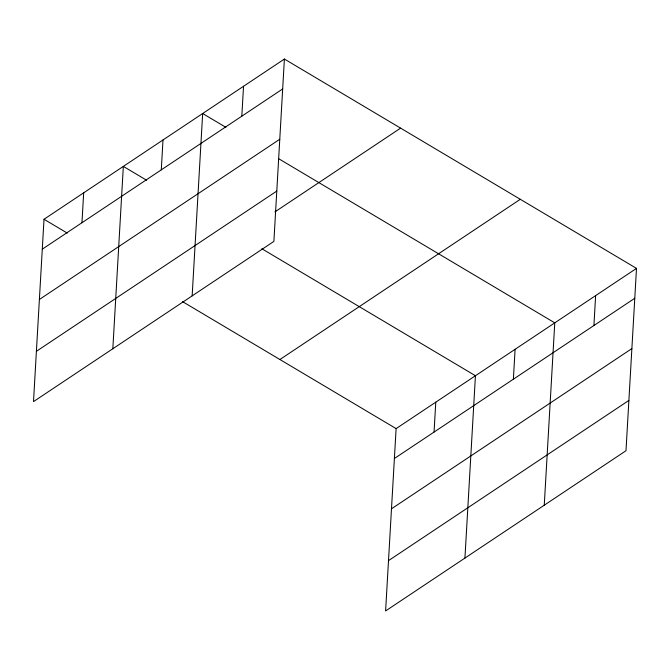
<?xml version="1.0" encoding="UTF-8"?>
<svg xmlns="http://www.w3.org/2000/svg" width="670" height="670" viewBox="0 0 670 670"><rect width="100%" height="100%" fill="white"/><g stroke="black" fill="none" stroke-linecap="round" stroke-linejoin="round"><path stroke-width="1" d="M284.398 59.044L44.011 219.266L33.5 401.615L273.888 241.393L284.398 59.044L636.5 268.385L625.989 450.734L385.602 610.956L396.112 428.607L636.5 268.385M81.958 222.733L83.675 192.834M112.828 348.743L123.339 166.395L146.579 180.213M161.286 169.862L163.003 139.955M192.156 295.872L202.667 113.523L225.907 127.342M241.811 116.186L243.537 86.288M434.051 432.066L435.776 402.168M464.93 558.077L475.44 375.728L261.87 248.754M513.379 379.195L515.104 349.296M544.258 505.205L554.768 322.856L278.645 158.69M593.913 325.519L595.63 295.621M42.294 249.165L282.681 88.943M39.388 299.473L279.775 139.251M36.398 351.306L276.785 191.084M274.884 211.913L400.593 128.129M279.918 359.522L520.305 199.3M394.387 458.506L634.775 298.284M391.489 508.815L631.877 348.593M388.5 560.648L628.887 400.425M44.011 219.266L67.251 233.085M182.542 301.626L396.112 428.607"/></g></svg>
